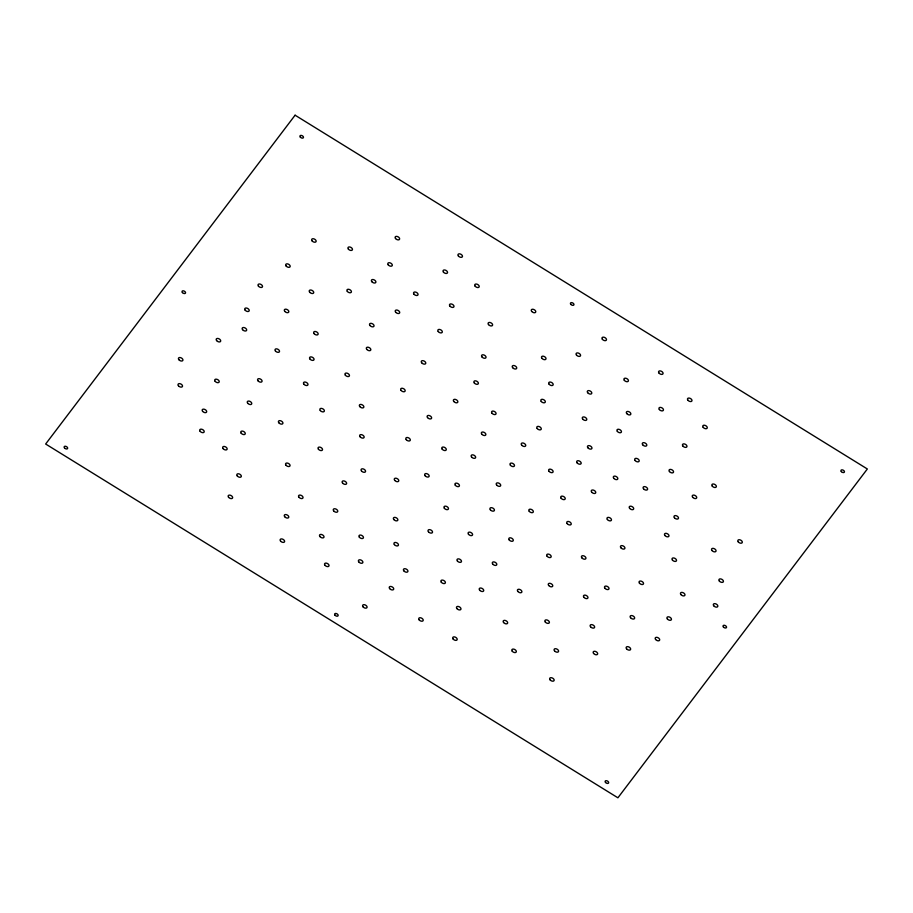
<?xml version="1.0" encoding="UTF-8"?>
<svg xmlns="http://www.w3.org/2000/svg" width="913" height="913" viewBox="0 0 913 913"><rect width="100%" height="100%" fill="white"/><g stroke="black" fill="none" stroke-linecap="round" stroke-linejoin="round"><path stroke-width="1.37" d="M295.093 115.198L45.65 444.015L617.907 797.802L867.35 468.985L295.093 115.198M550.071 679.831A2.454 1.495 28.5 0 0 553.986 680.721A2.454 1.495 28.5 0 0 551.646 677.754A2.454 1.495 28.5 0 0 550.071 679.831M655.602 639.465A2.454 1.495 28.5 0 0 659.517 640.355A2.454 1.495 28.5 0 0 657.177 637.388A2.454 1.495 28.5 0 0 655.602 639.465M441.31 582.232A2.454 1.495 28.5 0 0 445.224 583.122A2.454 1.495 28.5 0 0 442.885 580.154A2.454 1.495 28.5 0 0 441.31 582.232M394.37 544.593A2.454 1.495 28.5 0 0 398.285 545.495A2.454 1.495 28.5 0 0 395.945 542.516A2.454 1.495 28.5 0 0 394.37 544.593M228.558 497.243A2.454 1.495 28.5 0 0 232.473 498.144A2.454 1.495 28.5 0 0 230.133 495.177A2.454 1.495 28.5 0 0 228.558 497.243M358.798 561.917A2.454 1.495 28.5 0 0 362.712 562.819A2.454 1.495 28.5 0 0 360.373 559.852A2.454 1.495 28.5 0 0 358.798 561.917M223.069 448.591A2.454 1.495 28.5 0 0 226.983 449.493A2.454 1.495 28.5 0 0 224.644 446.525A2.454 1.495 28.5 0 0 223.069 448.591M419.135 619.859A2.454 1.495 28.5 0 0 423.05 620.76A2.454 1.495 28.5 0 0 420.71 617.793A2.454 1.495 28.5 0 0 419.135 619.859M458.383 255.971A2.454 1.495 28.5 0 0 462.298 256.873A2.454 1.495 28.5 0 0 459.958 253.894A2.454 1.495 28.5 0 0 458.383 255.971M200.118 431.29A2.454 1.495 28.5 0 0 204.033 432.191A2.454 1.495 28.5 0 0 201.693 429.224A2.454 1.495 28.5 0 0 200.118 431.29M453.11 639.02A2.454 1.495 28.5 0 0 457.025 639.91A2.454 1.495 28.5 0 0 454.685 636.943A2.454 1.495 28.5 0 0 453.11 639.02M371.808 281.672A2.454 1.495 28.5 0 0 375.722 282.562A2.454 1.495 28.5 0 0 373.383 279.595A2.454 1.495 28.5 0 0 371.808 281.672M324.948 565.238A2.454 1.495 28.5 0 0 328.863 566.14A2.454 1.495 28.5 0 0 326.523 563.173A2.454 1.495 28.5 0 0 324.948 565.238M362.997 606.803A2.454 1.495 28.5 0 0 366.912 607.704A2.454 1.495 28.5 0 0 364.572 604.737A2.454 1.495 28.5 0 0 362.997 606.803M280.531 541.044A2.454 1.495 28.5 0 0 284.445 541.945A2.454 1.495 28.5 0 0 282.106 538.978A2.454 1.495 28.5 0 0 280.531 541.044M389.634 588.588A2.454 1.495 28.5 0 0 393.549 589.49A2.454 1.495 28.5 0 0 391.209 586.523A2.454 1.495 28.5 0 0 389.634 588.588M554.499 650.832A2.454 1.495 28.5 0 0 558.414 651.734A2.454 1.495 28.5 0 0 556.074 648.766A2.454 1.495 28.5 0 0 554.499 650.832M457.402 561.016A2.454 1.495 28.5 0 0 461.316 561.906A2.454 1.495 28.5 0 0 458.977 558.939A2.454 1.495 28.5 0 0 457.402 561.016M318.432 449.219A2.454 1.495 28.5 0 0 322.346 450.12A2.454 1.495 28.5 0 0 320.007 447.153A2.454 1.495 28.5 0 0 318.432 449.219M284.685 516.701A2.454 1.495 28.5 0 0 288.599 517.603A2.454 1.495 28.5 0 0 286.26 514.624A2.454 1.495 28.5 0 0 284.685 516.701M319.927 536.559A2.454 1.495 28.5 0 0 323.841 537.449A2.454 1.495 28.5 0 0 321.502 534.482A2.454 1.495 28.5 0 0 319.927 536.559M591.67 492.141A2.454 1.495 28.5 0 0 595.584 493.031A2.454 1.495 28.5 0 0 593.245 490.064A2.454 1.495 28.5 0 0 591.67 492.141M626.558 648.789A2.454 1.495 28.5 0 0 630.461 649.691A2.454 1.495 28.5 0 0 628.133 646.712A2.454 1.495 28.5 0 0 626.558 648.789M712.277 486.138A2.454 1.495 28.5 0 0 716.191 487.028A2.454 1.495 28.5 0 0 713.852 484.061A2.454 1.495 28.5 0 0 712.277 486.138M593.576 653.423A2.454 1.495 28.5 0 0 597.49 654.313A2.454 1.495 28.5 0 0 595.15 651.346A2.454 1.495 28.5 0 0 593.576 653.423M312.063 240.861A2.454 1.495 28.5 0 0 315.978 241.762A2.454 1.495 28.5 0 0 313.638 238.795A2.454 1.495 28.5 0 0 312.063 240.861M687.9 400.202A2.454 1.495 28.5 0 0 691.814 401.092A2.454 1.495 28.5 0 0 689.475 398.125A2.454 1.495 28.5 0 0 687.9 400.202M242.573 329.661A2.454 1.495 28.5 0 0 246.487 330.563A2.454 1.495 28.5 0 0 244.148 327.584A2.454 1.495 28.5 0 0 242.573 329.661M178.434 385.765A2.454 1.495 28.5 0 0 182.349 386.656A2.454 1.495 28.5 0 0 180.009 383.688A2.454 1.495 28.5 0 0 178.434 385.765M456.888 608.572A2.454 1.495 28.5 0 0 460.803 609.462A2.454 1.495 28.5 0 0 458.463 606.494A2.454 1.495 28.5 0 0 456.888 608.572M630.552 617.702A2.454 1.495 28.5 0 0 634.467 618.603A2.454 1.495 28.5 0 0 632.127 615.624A2.454 1.495 28.5 0 0 630.552 617.702M178.845 359.676A2.454 1.495 28.5 0 0 182.76 360.567A2.454 1.495 28.5 0 0 180.42 357.599A2.454 1.495 28.5 0 0 178.845 359.676M202.583 411.295A2.454 1.495 28.5 0 0 206.498 412.197A2.454 1.495 28.5 0 0 204.158 409.218A2.454 1.495 28.5 0 0 202.583 411.295M215.137 381.314A2.454 1.495 28.5 0 0 219.052 382.205A2.454 1.495 28.5 0 0 216.712 379.237A2.454 1.495 28.5 0 0 215.137 381.314M286.1 265.98A2.454 1.495 28.5 0 0 290.014 266.87A2.454 1.495 28.5 0 0 287.675 263.903A2.454 1.495 28.5 0 0 286.1 265.98M602.386 339.305A2.454 1.495 28.5 0 0 606.3 340.207A2.454 1.495 28.5 0 0 603.961 337.228A2.454 1.495 28.5 0 0 602.386 339.305M443.444 272.108A2.454 1.495 28.5 0 0 447.359 273.01A2.454 1.495 28.5 0 0 445.019 270.031A2.454 1.495 28.5 0 0 443.444 272.108M298.95 497.22A2.454 1.495 28.5 0 0 302.865 498.11A2.454 1.495 28.5 0 0 300.514 495.143A2.454 1.495 28.5 0 0 298.95 497.22M237.243 475.913A2.454 1.495 28.5 0 0 241.158 476.803A2.454 1.495 28.5 0 0 238.818 473.836A2.454 1.495 28.5 0 0 237.243 475.913M241.18 433.219A2.454 1.495 28.5 0 0 245.095 434.12A2.454 1.495 28.5 0 0 242.755 431.153A2.454 1.495 28.5 0 0 241.18 433.219M703.181 427.364A2.454 1.495 28.5 0 0 707.096 428.254A2.454 1.495 28.5 0 0 704.756 425.287A2.454 1.495 28.5 0 0 703.181 427.364M604.92 588.223A2.454 1.495 28.5 0 0 608.834 589.125A2.454 1.495 28.5 0 0 606.494 586.146A2.454 1.495 28.5 0 0 604.92 588.223M348.367 249.089A2.454 1.495 28.5 0 0 352.281 249.991A2.454 1.495 28.5 0 0 349.941 247.012A2.454 1.495 28.5 0 0 348.367 249.089M285.974 465.185A2.454 1.495 28.5 0 0 289.889 466.075A2.454 1.495 28.5 0 0 287.549 463.108A2.454 1.495 28.5 0 0 285.974 465.185M403.843 570.853A2.454 1.495 28.5 0 0 407.757 571.743A2.454 1.495 28.5 0 0 405.418 568.776A2.454 1.495 28.5 0 0 403.843 570.853M258.436 286.123A2.454 1.495 28.5 0 0 262.339 287.024A2.454 1.495 28.5 0 0 260 284.046A2.454 1.495 28.5 0 0 258.436 286.123M475.137 286.18A2.454 1.495 28.5 0 0 479.051 287.07A2.454 1.495 28.5 0 0 476.712 284.103A2.454 1.495 28.5 0 0 475.137 286.18M531.674 311.39A2.454 1.495 28.5 0 0 535.589 312.292A2.454 1.495 28.5 0 0 533.249 309.313A2.454 1.495 28.5 0 0 531.674 311.39M713.738 605.787A2.454 1.495 28.5 0 0 717.652 606.677A2.454 1.495 28.5 0 0 715.313 603.71A2.454 1.495 28.5 0 0 713.738 605.787M449.904 306.072A2.454 1.495 28.5 0 0 453.818 306.962A2.454 1.495 28.5 0 0 451.479 303.995A2.454 1.495 28.5 0 0 449.904 306.072M669.457 471.542A2.454 1.495 28.5 0 0 673.372 472.432A2.454 1.495 28.5 0 0 671.032 469.465A2.454 1.495 28.5 0 0 669.457 471.542M333.679 510.892A2.454 1.495 28.5 0 0 337.593 511.782A2.454 1.495 28.5 0 0 335.254 508.815A2.454 1.495 28.5 0 0 333.679 510.892M413.966 294.146A2.454 1.495 28.5 0 0 417.88 295.036A2.454 1.495 28.5 0 0 415.541 292.069A2.454 1.495 28.5 0 0 413.966 294.146M517.808 591.396A2.454 1.495 28.5 0 0 521.722 592.297A2.454 1.495 28.5 0 0 519.383 589.33A2.454 1.495 28.5 0 0 517.808 591.396M576.48 355.054A2.454 1.495 28.5 0 0 580.394 355.956A2.454 1.495 28.5 0 0 578.055 352.977A2.454 1.495 28.5 0 0 576.48 355.054M278.83 422.776A2.454 1.495 28.5 0 0 282.745 423.678A2.454 1.495 28.5 0 0 280.405 420.699A2.454 1.495 28.5 0 0 278.83 422.776M667.357 618.946A2.454 1.495 28.5 0 0 671.272 619.847A2.454 1.495 28.5 0 0 668.932 616.868A2.454 1.495 28.5 0 0 667.357 618.946M488.512 324.583A2.454 1.495 28.5 0 0 492.427 325.485A2.454 1.495 28.5 0 0 490.087 322.506A2.454 1.495 28.5 0 0 488.512 324.583M590.551 626.763A2.454 1.495 28.5 0 0 594.466 627.653A2.454 1.495 28.5 0 0 592.126 624.686A2.454 1.495 28.5 0 0 590.551 626.763M388.219 264.85A2.454 1.495 28.5 0 0 392.134 265.751A2.454 1.495 28.5 0 0 389.794 262.773A2.454 1.495 28.5 0 0 388.219 264.85M738.229 541.854A2.454 1.495 28.5 0 0 742.143 542.756A2.454 1.495 28.5 0 0 739.804 539.788A2.454 1.495 28.5 0 0 738.229 541.854M541.923 358.318A2.454 1.495 28.5 0 0 545.837 359.208A2.454 1.495 28.5 0 0 543.497 356.241A2.454 1.495 28.5 0 0 541.923 358.318M247.674 403.204A2.454 1.495 28.5 0 0 251.577 404.094A2.454 1.495 28.5 0 0 249.238 401.127A2.454 1.495 28.5 0 0 247.674 403.204M347.328 291.407A2.454 1.495 28.5 0 0 351.243 292.297A2.454 1.495 28.5 0 0 348.892 289.33A2.454 1.495 28.5 0 0 347.328 291.407M284.73 311.322A2.454 1.495 28.5 0 0 288.645 312.223A2.454 1.495 28.5 0 0 286.305 309.245A2.454 1.495 28.5 0 0 284.73 311.322M548.667 585.461A2.454 1.495 28.5 0 0 552.582 586.363A2.454 1.495 28.5 0 0 550.242 583.384A2.454 1.495 28.5 0 0 548.667 585.461M342.546 483.034A2.454 1.495 28.5 0 0 346.461 483.924A2.454 1.495 28.5 0 0 344.121 480.957A2.454 1.495 28.5 0 0 342.546 483.034M583.875 597.262A2.454 1.495 28.5 0 0 587.789 598.163A2.454 1.495 28.5 0 0 585.45 595.185A2.454 1.495 28.5 0 0 583.875 597.262M680.881 594.546A2.454 1.495 28.5 0 0 684.796 595.447A2.454 1.495 28.5 0 0 682.456 592.469A2.454 1.495 28.5 0 0 680.881 594.546M245.141 310.158A2.454 1.495 28.5 0 0 249.055 311.048A2.454 1.495 28.5 0 0 246.715 308.08A2.454 1.495 28.5 0 0 245.141 310.158M719.33 581.033A2.454 1.495 28.5 0 0 723.244 581.935A2.454 1.495 28.5 0 0 720.905 578.956A2.454 1.495 28.5 0 0 719.33 581.033M664.904 535.475A2.454 1.495 28.5 0 0 668.818 536.365A2.454 1.495 28.5 0 0 666.467 533.397A2.454 1.495 28.5 0 0 664.904 535.475M711.969 550.505A2.454 1.495 28.5 0 0 715.883 551.395A2.454 1.495 28.5 0 0 713.544 548.428A2.454 1.495 28.5 0 0 711.969 550.505M581.855 557.854A2.454 1.495 28.5 0 0 585.769 558.745A2.454 1.495 28.5 0 0 583.43 555.777A2.454 1.495 28.5 0 0 581.855 557.854M309.633 292.16A2.454 1.495 28.5 0 0 313.547 293.062A2.454 1.495 28.5 0 0 311.207 290.083A2.454 1.495 28.5 0 0 309.633 292.16M359.357 537.186A2.454 1.495 28.5 0 0 363.271 538.088A2.454 1.495 28.5 0 0 360.932 535.121A2.454 1.495 28.5 0 0 359.357 537.186M361.48 470.948A2.454 1.495 28.5 0 0 365.394 471.838A2.454 1.495 28.5 0 0 363.054 468.871A2.454 1.495 28.5 0 0 361.48 470.948M275.429 350.98A2.454 1.495 28.5 0 0 279.344 351.882A2.454 1.495 28.5 0 0 276.993 348.914A2.454 1.495 28.5 0 0 275.429 350.98M629.616 508.336A2.454 1.495 28.5 0 0 633.531 509.226A2.454 1.495 28.5 0 0 631.191 506.259A2.454 1.495 28.5 0 0 629.616 508.336M395.626 312.166A2.454 1.495 28.5 0 0 399.54 313.068A2.454 1.495 28.5 0 0 397.201 310.1A2.454 1.495 28.5 0 0 395.626 312.166M692.636 497.22A2.454 1.495 28.5 0 0 696.551 498.121A2.454 1.495 28.5 0 0 694.211 495.154A2.454 1.495 28.5 0 0 692.636 497.22M639.454 583.167A2.454 1.495 28.5 0 0 643.368 584.069A2.454 1.495 28.5 0 0 641.029 581.102A2.454 1.495 28.5 0 0 639.454 583.167M512.638 367.665A2.454 1.495 28.5 0 0 516.541 368.567A2.454 1.495 28.5 0 0 514.202 365.588A2.454 1.495 28.5 0 0 512.638 367.665M617.359 431.393A2.454 1.495 28.5 0 0 621.274 432.283A2.454 1.495 28.5 0 0 618.934 429.315A2.454 1.495 28.5 0 0 617.359 431.393M545.301 622.027A2.454 1.495 28.5 0 0 549.215 622.928A2.454 1.495 28.5 0 0 546.876 619.95A2.454 1.495 28.5 0 0 545.301 622.027M453.772 401.458A2.454 1.495 28.5 0 0 457.687 402.359A2.454 1.495 28.5 0 0 455.347 399.392A2.454 1.495 28.5 0 0 453.772 401.458M481.95 356.915A2.454 1.495 28.5 0 0 485.864 357.816A2.454 1.495 28.5 0 0 483.513 354.849A2.454 1.495 28.5 0 0 481.95 356.915M393.777 519.508A2.454 1.495 28.5 0 0 397.691 520.41A2.454 1.495 28.5 0 0 395.352 517.443A2.454 1.495 28.5 0 0 393.777 519.508M509.214 539.948A2.454 1.495 28.5 0 0 513.129 540.838A2.454 1.495 28.5 0 0 510.789 537.871A2.454 1.495 28.5 0 0 509.214 539.948M643.517 488.752A2.454 1.495 28.5 0 0 647.431 489.653A2.454 1.495 28.5 0 0 645.092 486.675A2.454 1.495 28.5 0 0 643.517 488.752M438.229 331.545A2.454 1.495 28.5 0 0 442.143 332.446A2.454 1.495 28.5 0 0 439.804 329.479A2.454 1.495 28.5 0 0 438.229 331.545M216.609 340.583A2.454 1.495 28.5 0 0 220.524 341.473A2.454 1.495 28.5 0 0 218.184 338.506A2.454 1.495 28.5 0 0 216.609 340.583M309.964 359.037A2.454 1.495 28.5 0 0 313.878 359.939A2.454 1.495 28.5 0 0 311.538 356.96A2.454 1.495 28.5 0 0 309.964 359.037M659.357 409.538A2.454 1.495 28.5 0 0 663.272 410.439A2.454 1.495 28.5 0 0 660.932 407.46A2.454 1.495 28.5 0 0 659.357 409.538M521.654 445.122A2.454 1.495 28.5 0 0 525.568 446.012A2.454 1.495 28.5 0 0 523.229 443.045A2.454 1.495 28.5 0 0 521.654 445.122M549.101 384.202A2.454 1.495 28.5 0 0 553.016 385.092A2.454 1.495 28.5 0 0 550.676 382.125A2.454 1.495 28.5 0 0 549.101 384.202M642.706 444.802A2.454 1.495 28.5 0 0 646.621 445.704A2.454 1.495 28.5 0 0 644.281 442.725A2.454 1.495 28.5 0 0 642.706 444.802M471.565 456.991A2.454 1.495 28.5 0 0 475.479 457.892A2.454 1.495 28.5 0 0 473.128 454.914A2.454 1.495 28.5 0 0 471.565 456.991M635.117 460.494A2.454 1.495 28.5 0 0 639.032 461.396A2.454 1.495 28.5 0 0 636.692 458.417A2.454 1.495 28.5 0 0 635.117 460.494M369.948 325.485A2.454 1.495 28.5 0 0 373.862 326.386A2.454 1.495 28.5 0 0 371.523 323.407A2.454 1.495 28.5 0 0 369.948 325.485M394.69 480.341A2.454 1.495 28.5 0 0 398.604 481.231A2.454 1.495 28.5 0 0 396.265 478.264A2.454 1.495 28.5 0 0 394.69 480.341M455.336 485.282A2.454 1.495 28.5 0 0 459.25 486.184A2.454 1.495 28.5 0 0 456.911 483.205A2.454 1.495 28.5 0 0 455.336 485.282M257.991 380.801A2.454 1.495 28.5 0 0 261.905 381.691A2.454 1.495 28.5 0 0 259.566 378.724A2.454 1.495 28.5 0 0 257.991 380.801M314.072 333.61A2.454 1.495 28.5 0 0 317.986 334.512A2.454 1.495 28.5 0 0 315.647 331.545A2.454 1.495 28.5 0 0 314.072 333.61M674.41 517.728A2.454 1.495 28.5 0 0 678.325 518.618A2.454 1.495 28.5 0 0 675.985 515.651A2.454 1.495 28.5 0 0 674.41 517.728M421.68 362.781A2.454 1.495 28.5 0 0 425.595 363.682A2.454 1.495 28.5 0 0 423.255 360.715A2.454 1.495 28.5 0 0 421.68 362.781M587.71 392.738A2.454 1.495 28.5 0 0 591.613 393.629A2.454 1.495 28.5 0 0 589.273 390.661A2.454 1.495 28.5 0 0 587.71 392.738M444.38 508.301A2.454 1.495 28.5 0 0 448.294 509.203A2.454 1.495 28.5 0 0 445.955 506.224A2.454 1.495 28.5 0 0 444.38 508.301M587.869 447.758A2.454 1.495 28.5 0 0 591.784 448.66A2.454 1.495 28.5 0 0 589.444 445.681A2.454 1.495 28.5 0 0 587.869 447.758M577.096 462.857A2.454 1.495 28.5 0 0 581.01 463.758A2.454 1.495 28.5 0 0 578.671 460.78A2.454 1.495 28.5 0 0 577.096 462.857M479.633 590.163A2.454 1.495 28.5 0 0 483.548 591.053A2.454 1.495 28.5 0 0 481.208 588.086A2.454 1.495 28.5 0 0 479.633 590.163M425.081 475.707A2.454 1.495 28.5 0 0 428.996 476.597A2.454 1.495 28.5 0 0 426.656 473.63A2.454 1.495 28.5 0 0 425.081 475.707M474.304 382.958A2.454 1.495 28.5 0 0 478.218 383.859A2.454 1.495 28.5 0 0 475.878 380.892A2.454 1.495 28.5 0 0 474.304 382.958M613.73 478.264A2.454 1.495 28.5 0 0 617.645 479.165A2.454 1.495 28.5 0 0 615.305 476.187A2.454 1.495 28.5 0 0 613.73 478.264M366.741 349.337A2.454 1.495 28.5 0 0 370.655 350.227A2.454 1.495 28.5 0 0 368.316 347.26A2.454 1.495 28.5 0 0 366.741 349.337M468.506 534.276A2.454 1.495 28.5 0 0 472.42 535.166A2.454 1.495 28.5 0 0 470.081 532.199A2.454 1.495 28.5 0 0 468.506 534.276M626.752 413.578A2.454 1.495 28.5 0 0 630.666 414.468A2.454 1.495 28.5 0 0 628.327 411.501A2.454 1.495 28.5 0 0 626.752 413.578M427.535 417.583A2.454 1.495 28.5 0 0 431.45 418.474A2.454 1.495 28.5 0 0 429.11 415.506A2.454 1.495 28.5 0 0 427.535 417.583M490.338 509.808A2.454 1.495 28.5 0 0 494.253 510.709A2.454 1.495 28.5 0 0 491.913 507.731A2.454 1.495 28.5 0 0 490.338 509.808M582.699 419.078A2.454 1.495 28.5 0 0 586.614 419.969A2.454 1.495 28.5 0 0 584.274 417.001A2.454 1.495 28.5 0 0 582.699 419.078M607.385 519.52A2.454 1.495 28.5 0 0 611.299 520.41A2.454 1.495 28.5 0 0 608.96 517.443A2.454 1.495 28.5 0 0 607.385 519.52M491.981 413.212A2.454 1.495 28.5 0 0 495.896 414.114A2.454 1.495 28.5 0 0 493.556 411.147A2.454 1.495 28.5 0 0 491.981 413.212M492.712 564.063A2.454 1.495 28.5 0 0 496.626 564.964A2.454 1.495 28.5 0 0 494.287 561.986A2.454 1.495 28.5 0 0 492.712 564.063M549.033 471.291A2.454 1.495 28.5 0 0 552.947 472.181A2.454 1.495 28.5 0 0 550.607 469.214A2.454 1.495 28.5 0 0 549.033 471.291M345.365 375.209A2.454 1.495 28.5 0 0 349.28 376.099A2.454 1.495 28.5 0 0 346.94 373.132A2.454 1.495 28.5 0 0 345.365 375.209M401.069 390.399A2.454 1.495 28.5 0 0 404.984 391.3A2.454 1.495 28.5 0 0 402.633 388.322A2.454 1.495 28.5 0 0 401.069 390.399M547.104 556.234A2.454 1.495 28.5 0 0 551.018 557.124A2.454 1.495 28.5 0 0 548.679 554.157A2.454 1.495 28.5 0 0 547.104 556.234M496.626 485.008A2.454 1.495 28.5 0 0 500.529 485.899A2.454 1.495 28.5 0 0 498.19 482.931A2.454 1.495 28.5 0 0 496.626 485.008M541.238 401.458A2.454 1.495 28.5 0 0 545.152 402.348A2.454 1.495 28.5 0 0 542.813 399.38A2.454 1.495 28.5 0 0 541.238 401.458M561.141 498.27A2.454 1.495 28.5 0 0 565.056 499.171A2.454 1.495 28.5 0 0 562.716 496.193A2.454 1.495 28.5 0 0 561.141 498.27M359.768 406.57A2.454 1.495 28.5 0 0 363.682 407.46A2.454 1.495 28.5 0 0 361.343 404.493A2.454 1.495 28.5 0 0 359.768 406.57M529.243 511.326A2.454 1.495 28.5 0 0 533.158 512.216A2.454 1.495 28.5 0 0 530.818 509.249A2.454 1.495 28.5 0 0 529.243 511.326M537.198 428.528A2.454 1.495 28.5 0 0 541.112 429.418A2.454 1.495 28.5 0 0 538.773 426.451A2.454 1.495 28.5 0 0 537.198 428.528M510.401 465.219A2.454 1.495 28.5 0 0 514.316 466.121A2.454 1.495 28.5 0 0 511.976 463.153A2.454 1.495 28.5 0 0 510.401 465.219M481.767 434.166A2.454 1.495 28.5 0 0 485.682 435.056A2.454 1.495 28.5 0 0 483.342 432.089A2.454 1.495 28.5 0 0 481.767 434.166M442.2 449.185A2.454 1.495 28.5 0 0 446.115 450.086A2.454 1.495 28.5 0 0 443.775 447.108A2.454 1.495 28.5 0 0 442.2 449.185M406.228 439.644A2.454 1.495 28.5 0 0 410.142 440.534A2.454 1.495 28.5 0 0 407.803 437.567A2.454 1.495 28.5 0 0 406.228 439.644M360.064 436.756A2.454 1.495 28.5 0 0 363.979 437.658A2.454 1.495 28.5 0 0 361.639 434.679A2.454 1.495 28.5 0 0 360.064 436.756M320.28 410.53A2.454 1.495 28.5 0 0 324.195 411.421A2.454 1.495 28.5 0 0 321.855 408.453A2.454 1.495 28.5 0 0 320.28 410.53M303.892 384.168A2.454 1.495 28.5 0 0 307.807 385.069A2.454 1.495 28.5 0 0 305.467 382.091A2.454 1.495 28.5 0 0 303.892 384.168M567.156 523.606A2.454 1.495 28.5 0 0 571.07 524.496A2.454 1.495 28.5 0 0 568.731 521.528A2.454 1.495 28.5 0 0 567.156 523.606M620.851 547.743A2.454 1.495 28.5 0 0 624.754 548.645A2.454 1.495 28.5 0 0 622.415 545.677A2.454 1.495 28.5 0 0 620.851 547.743M672.436 560.08A2.454 1.495 28.5 0 0 676.35 560.97A2.454 1.495 28.5 0 0 673.999 558.003A2.454 1.495 28.5 0 0 672.436 560.08M503.577 622.506A2.454 1.495 28.5 0 0 507.491 623.396A2.454 1.495 28.5 0 0 505.151 620.429A2.454 1.495 28.5 0 0 503.577 622.506M512.239 651.22A2.454 1.495 28.5 0 0 516.153 652.122A2.454 1.495 28.5 0 0 513.802 649.143A2.454 1.495 28.5 0 0 512.239 651.22M682.878 446.023A2.454 1.495 28.5 0 0 686.793 446.914A2.454 1.495 28.5 0 0 684.453 443.946A2.454 1.495 28.5 0 0 682.878 446.023M624.332 380.344A2.454 1.495 28.5 0 0 628.247 381.235A2.454 1.495 28.5 0 0 625.907 378.267A2.454 1.495 28.5 0 0 624.332 380.344M428.437 531.754A2.454 1.495 28.5 0 0 432.351 532.656A2.454 1.495 28.5 0 0 430.012 529.688A2.454 1.495 28.5 0 0 428.437 531.754M335.037 615.236A1.917 1.164 28.5 0 0 338.061 615.773A1.917 1.164 28.5 0 0 336.064 613.49A1.917 1.164 28.5 0 0 335.037 615.236M570.842 304.383A1.917 1.164 28.5 0 0 573.866 304.919A1.917 1.164 28.5 0 0 571.869 302.648A1.917 1.164 28.5 0 0 570.842 304.383M64.538 448.009A1.917 1.164 28.5 0 0 67.562 448.545A1.917 1.164 28.5 0 0 65.565 446.274A1.917 1.164 28.5 0 0 64.538 448.009M300.354 137.167A1.917 1.164 28.5 0 0 303.378 137.703A1.917 1.164 28.5 0 0 301.37 135.421A1.917 1.164 28.5 0 0 300.354 137.167M182.44 292.582A1.917 1.164 28.5 0 0 185.465 293.119A1.917 1.164 28.5 0 0 183.467 290.848A1.917 1.164 28.5 0 0 182.44 292.582M723.438 627.037A1.917 1.164 28.5 0 0 726.463 627.573A1.917 1.164 28.5 0 0 724.466 625.302A1.917 1.164 28.5 0 0 723.438 627.037M841.341 471.61A1.917 1.164 28.5 0 0 844.365 472.147A1.917 1.164 28.5 0 0 842.368 469.875A1.917 1.164 28.5 0 0 841.341 471.61M605.536 782.464A1.917 1.164 28.5 0 0 608.56 783A1.917 1.164 28.5 0 0 606.563 780.718A1.917 1.164 28.5 0 0 605.536 782.464M395.534 238.521A2.454 1.495 28.5 0 0 399.449 239.423A2.454 1.495 28.5 0 0 397.109 236.444A2.454 1.495 28.5 0 0 395.534 238.521M658.981 373.04A2.454 1.495 28.5 0 0 662.895 373.942A2.454 1.495 28.5 0 0 660.556 370.963A2.454 1.495 28.5 0 0 658.981 373.04"/></g></svg>
